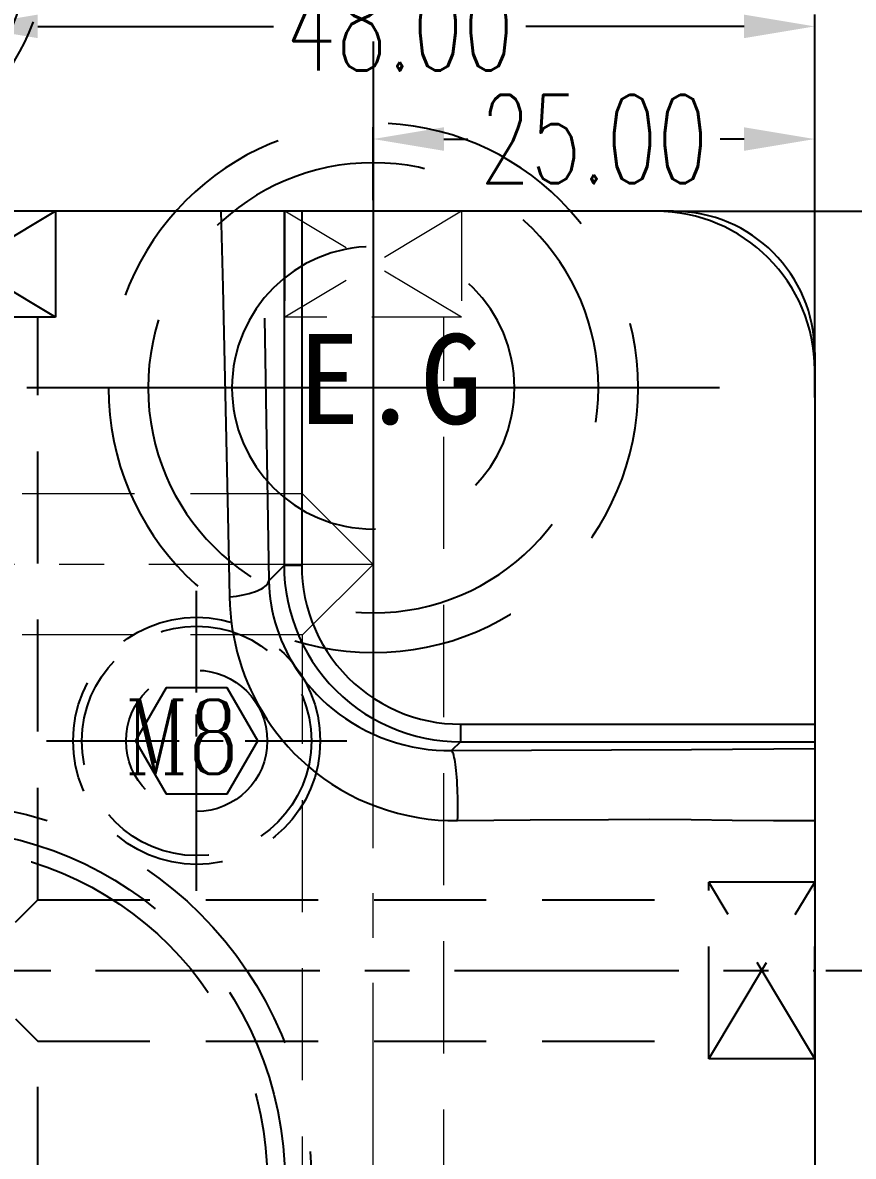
# Model space of a CAD drawing. Header units: inches. Extents: x 143011 to 144494, y -46023 to -44974.
# Drawn here: x 143825.7 to 143872.8, y -45140 to -45075.7 of the extents above; entities that cross this region are included whole.
import ezdxf

# ---------------------------------------------------------------- set-up
doc = ezdxf.new("R2010")
doc.units = ezdxf.units.IN
doc.header["$LTSCALE"] = 2
doc.header["$MEASUREMENT"] = 0
doc.header["$PDMODE"] = 3
doc.header["$PDSIZE"] = 0.3125
for name, pattern in [('CENTER', [50.8, 31.75, -6.35, 6.35, -6.35]), ('CENTER2', [1.125, 0.75, -0.125, 0.125, -0.125]), ('DASHED', [0.75, 0.5, -0.25]), ('HIDDEN', [9.525, 6.35, -3.175])]:
    doc.linetypes.add(name, pattern=pattern)
doc.layers.get('0').update_dxf_attribs({"linetype": 'CONTINUOUS'})
doc.layers.get('Defpoints').update_dxf_attribs({"linetype": 'CONTINUOUS'})
for name, color, linetype in [('CAV-COR', 1, 'CONTINUOUS'), ('GE', 214, 'CONTINUOUS'), ('SCREW', 52, 'HIDDEN'), ('SP', 3, 'CONTINUOUS'), ('wr2', 41, 'DASHED'), ('文字', 1, 'CONTINUOUS')]:
    doc.layers.add(name, color=color, linetype=linetype)
doc.layers.add('dim', color=3, linetype='CONTINUOUS', lineweight=15)
doc.layers.add('WR', color=122, linetype='HIDDEN', lineweight=18)
doc.styles.add('ROMANC', font='romanc', dxfattribs={"width": 0.6, "height": 1})
doc.styles.add('ROMANS', font='ROMANS.shx', dxfattribs={"height": 5, "bigfont": 'chineset.shx'})
doc.styles.get("Standard").update_dxf_attribs({"font": 'txt.shx', "width": 0.67})
doc.dimstyles.new('2.00', dxfattribs={"dimtxt": 5, "dimasz": 4, "dimexe": 0.666, "dimexo": 0.626, "dimgap": 1, "dimtad": 0, "dimzin": 0, "dimdsep": 46, "dimtxsty": 'Standard', "dimcen": 0.09, "dimclrd": 3, "dimclre": 3, "dimclrt": 7, "dimazin": 0, "dimtfac": 1, "dimtofl": 0, "dimtmove": 0, "dimatfit": 0, "dimfxl": 0, "dimtolj": 1, "dimtzin": 0, "dimarcsym": 0})

# ---------------------------------------------------------------- blocks, each defined once
blk = doc.blocks.new('EG-16')
at = {"linetype": 'CENTER'}
for p, q in [((0, -19.617), (0, 19.617)), ((19.617, 0), (-19.617, 0))]:
    blk.add_line(p, q, dxfattribs=at)
at = {"linetype": 'HIDDEN'}
for radius in [15, 12.75, 8]:
    blk.add_circle((0, 0), radius, dxfattribs=at)
blk = doc.blocks.new('20090521.154736')
at = {"layer": 'GE', "extrusion": (0, 0, -1), "zscale": -1, "rotation": 180}
blk.add_blockref('EG-16', (0, 0), dxfattribs=at)
at = {"layer": '文字', "insert": (-4.244, 3.05), "char_height": 5.1, "width": 28.22459, "attachment_point": 1, "style": 'ROMANS'}
blk.add_mtext('{\\f標楷體|b0|i0|c136|p65;E.G}', dxfattribs=at)
blk = doc.blocks.new('20130710.090407')
at = {"layer": 'SCREW', "linetype": 'CENTER', "ltscale": 0.15}
for p, q in [((0, -7.042), (0, 7.042)), ((-7, 0), (7, 0))]:
    blk.add_line(p, q, dxfattribs=at)
at = {"layer": 'SCREW', "linetype": 'HIDDEN', "ltscale": 0.4}
blk.add_lwpolyline([(-1.443, 2.5), (-2.887, 0), (-1.443, -2.5), (1.443, -2.5), (2.887, 0), (1.443, 2.5)], close=True, dxfattribs=at)
for radius in [5.5, 5, 3]:
    blk.add_circle((0, 0), radius, dxfattribs=at)
at = {"layer": 'dim', "style": 'ROMANC', "width": 0.8}
blk.add_text('M6', height=3.1716, dxfattribs=at).set_placement((-2.885, -1.703))
blk = doc.blocks.new('20130710.090411')
at = {"layer": 'SP', "color": 145, "linetype": 'CENTER', "ltscale": 0.25}
for p, q in [((0, 15), (0, -15)), ((-15, 0), (15, 0))]:
    blk.add_line(p, q, dxfattribs=at)
at = {"layer": 'SP', "color": 145, "linetype": 'HIDDEN', "ltscale": 0.5}
for radius in [12.5, 11.5]:
    blk.add_circle((0, 0), radius, dxfattribs=at)
at = {"layer": 'SCREW'}
blk.add_blockref('20130710.090407', (0, 0), dxfattribs=at)
blk = doc.blocks.new('20160804.135220')
at = {"layer": 'SCREW', "linetype": 'CENTER2', "ltscale": 5}
for p, q in [((0, -8.5), (0, 8.5)), ((-8.5, 0), (8.5, 0))]:
    blk.add_line(p, q, dxfattribs=at)
at = {"layer": 'SCREW'}
blk.add_lwpolyline([(-1.732, 3), (-3.464, 0), (-1.732, -3), (1.732, -3), (3.464, 0), (1.732, 3)], close=True, dxfattribs=at)
at = {"layer": 'SCREW', "ltscale": 0.5}
for radius in [7, 6.5, 4]:
    blk.add_circle((0, 0), radius, dxfattribs=at)
at = {"layer": 'dim', "style": 'ROMANC', "width": 0.8}
blk.add_text('M8', height=4.1865, dxfattribs=at).set_placement((-4.071, -1.858))
blk = doc.blocks.new('20151030.171830')
at = {"color": 8, "linetype": 'HIDDEN'}
blk.add_circle((0, 0), 21.5, dxfattribs=at)
at = {"layer": 'SP', "linetype": 'CENTER', "ltscale": 0.25}
for p, q in [((0, -24), (0, 24)), ((-24, 0), (24, 0))]:
    blk.add_line(p, q, dxfattribs=at)
at = {"layer": 'SP', "linetype": 'HIDDEN'}
for radius in [20, 19]:
    blk.add_circle((0, 0), radius, dxfattribs=at)
at = {"layer": 'dim', "insert": (-5.289, -6.05), "char_height": 4.0633, "attachment_point": 5}
blk.add_mtext('Ø40', dxfattribs=at)
at = {"layer": 'SP'}
for s, p in [('S', (-6.081, 3.359)), ('P', (4.334, -7.124))]:
    blk.add_text(s, height=4.582, dxfattribs=at).set_placement(p)
blk = doc.blocks.new('*D37772')
at = {"layer": 'Defpoints', "color": 0}
for p in [(143861.577, -45086.419), (143870.577, -45129.419), (143883, -45129.419)]:
    blk.add_point(p, dxfattribs=at)
at = {"layer": 'dim', "color": 3, "linetype": 'ByBlock', "lineweight": -2}
for p, q in [((143862.203, -45086.419), (143883.666, -45086.419)), ((143883, -45090.419), (143883, -45100.777)), ((143883, -45125.419), (143883, -45115.061)), ((143871.203, -45129.419), (143883.666, -45129.419))]:
    blk.add_line(p, q, dxfattribs=at)
at = {"layer": 'dim', "color": 3, "linetype": 'ByBlock'}
for points in [[(143883.667, -45090.419), (143882.333, -45090.419), (143883, -45086.419)], [(143882.333, -45125.419), (143883.667, -45125.419), (143883, -45129.419)]]:
    blk.add_solid(points, dxfattribs=at)
at = {"layer": 'dim', "color": 7, "linetype": 'ByBlock', "insert": (143883, -45107.919), "char_height": 5, "attachment_point": 5, "rotation": 90}
blk.add_mtext('\\A1;43.00', dxfattribs=at)
blk = doc.blocks.new('*D37773')
at = {"layer": 'Defpoints', "color": 0}
for p in [(143822.577, -45075.945), (143822.577, -45086.419), (143870.577, -45095.419)]:
    blk.add_point(p, dxfattribs=at)
at = {"layer": 'dim', "color": 3, "linetype": 'ByBlock', "lineweight": -2}
for p, q in [((143822.577, -45085.793), (143822.577, -45075.279)), ((143870.577, -45094.793), (143870.577, -45075.279)), ((143826.577, -45075.945), (143839.935, -45075.945)), ((143866.577, -45075.945), (143854.218, -45075.945))]:
    blk.add_line(p, q, dxfattribs=at)
at = {"layer": 'dim', "color": 3, "linetype": 'ByBlock'}
for points in [[(143826.577, -45075.278), (143826.577, -45076.611), (143822.577, -45075.945)], [(143866.577, -45076.611), (143866.577, -45075.278), (143870.577, -45075.945)]]:
    blk.add_solid(points, dxfattribs=at)
at = {"layer": 'dim', "color": 7, "linetype": 'ByBlock', "insert": (143847.077, -45075.945), "char_height": 5, "attachment_point": 5}
blk.add_mtext('\\A1;48.00', dxfattribs=at)
blk = doc.blocks.new('*D37774')
at = {"layer": 'Defpoints', "color": 0}
for p in [(143845.577, -45082.327), (143845.577, -45086.419), (143870.577, -45097.59)]:
    blk.add_point(p, dxfattribs=at)
at = {"layer": 'dim', "color": 3, "linetype": 'ByBlock', "lineweight": -2}
for p, q in [((143845.577, -45085.793), (143845.577, -45081.661)), ((143870.577, -45096.964), (143870.577, -45081.661)), ((143849.577, -45082.327), (143850.935, -45082.327)), ((143866.577, -45082.327), (143865.218, -45082.327))]:
    blk.add_line(p, q, dxfattribs=at)
at = {"layer": 'dim', "color": 3, "linetype": 'ByBlock'}
for points in [[(143849.577, -45081.66), (143849.577, -45082.994), (143845.577, -45082.327)], [(143866.577, -45082.994), (143866.577, -45081.66), (143870.577, -45082.327)]]:
    blk.add_solid(points, dxfattribs=at)
at = {"layer": 'dim', "color": 7, "linetype": 'ByBlock', "insert": (143858.077, -45082.327), "char_height": 5, "attachment_point": 5}
blk.add_mtext('\\A1;25.00', dxfattribs=at)

msp = doc.modelspace()

# ---------------------------------------------------------------- linework, layer by layer
at = {"layer": 'CAV-COR', "linetype": 'ByBlock'}
for p, q in [((143862.577, -45086.419), (143708.577, -45086.419)), ((143840.527, -45086.419), (143840.527, -45106.482)), ((143841.526, -45086.419), (143841.526, -45106.482)), ((143839.42, -45092.474), (143839.663, -45107.346)), ((143870.577, -45094.419), (143870.577, -45276.419)), ((143840.527, -45106.482), (143839.663, -45107.346)), ((143841.526, -45106.482), (143840.527, -45106.482)), ((143850.513, -45115.47), (143850.513, -45116.469)), ((143850.513, -45115.47), (143870.577, -45115.47)), ((143850.513, -45116.469), (143850.01, -45116.972)), ((143850.513, -45116.469), (143870.577, -45116.469)), ((143850.01, -45116.972), (143863.594, -45116.901)), ((143863.594, -45116.901), (143870.577, -45116.851))]:
    msp.add_line(p, q, dxfattribs=at)
for points in [[(143836.949, -45086.419), (143837.054, -45090.721), (143837.236, -45098.477)], [(143837.236, -45098.477), (143837.349, -45103.624), (143837.439, -45108.267)], [(143840.527, -45106.482), (143840.539, -45106.981), (143840.577, -45107.483), (143840.641, -45107.988), (143840.732, -45108.495), (143840.85, -45109.003), (143840.996, -45109.506), (143841.168, -45110.004), (143841.368, -45110.495), (143841.594, -45110.976), (143841.846, -45111.444), (143842.123, -45111.899), (143842.423, -45112.338), (143842.746, -45112.76), (143843.09, -45113.163), (143843.454, -45113.547), (143843.839, -45113.912), (143844.243, -45114.255), (143844.664, -45114.578), (143845.104, -45114.877), (143845.559, -45115.154), (143846.028, -45115.405), (143846.508, -45115.631), (143846.999, -45115.83), (143847.497, -45116.002), (143847.999, -45116.147), (143848.506, -45116.265), (143849.012, -45116.355), (143849.516, -45116.419), (143850.017, -45116.456), (143850.513, -45116.469)], [(143841.526, -45106.482), (143841.536, -45106.932), (143841.57, -45107.383), (143841.628, -45107.836), (143841.71, -45108.292), (143841.816, -45108.75), (143841.946, -45109.202), (143842.102, -45109.65), (143842.282, -45110.093), (143842.485, -45110.526), (143842.711, -45110.947), (143842.961, -45111.358), (143843.231, -45111.753), (143843.521, -45112.132), (143843.831, -45112.496), (143844.159, -45112.842), (143844.505, -45113.169), (143844.869, -45113.479), (143845.249, -45113.769), (143845.644, -45114.039), (143846.055, -45114.288), (143846.476, -45114.514), (143846.909, -45114.717), (143847.352, -45114.896), (143847.799, -45115.051), (143848.251, -45115.181), (143848.708, -45115.287), (143849.163, -45115.368), (143849.615, -45115.426), (143850.065, -45115.46), (143850.513, -45115.47)], [(143837.439, -45108.267), (143837.64, -45108.244), (143837.836, -45108.217), (143838.027, -45108.185), (143838.211, -45108.15), (143838.387, -45108.11), (143838.555, -45108.067), (143838.713, -45108.02), (143838.862, -45107.97), (143839, -45107.916), (143839.126, -45107.86), (143839.24, -45107.801), (143839.342, -45107.741), (143839.43, -45107.678), (143839.505, -45107.613), (143839.566, -45107.548), (143839.613, -45107.481), (143839.646, -45107.414), (143839.663, -45107.346)], [(143839.663, -45107.346), (143839.678, -45107.692), (143839.705, -45108.037), (143839.744, -45108.38), (143839.796, -45108.722), (143839.861, -45109.061), (143839.938, -45109.398), (143840.028, -45109.732), (143840.13, -45110.063), (143840.244, -45110.391), (143840.37, -45110.716), (143840.509, -45111.037), (143840.66, -45111.355), (143840.825, -45111.67), (143841.003, -45111.982), (143841.194, -45112.292), (143841.401, -45112.598), (143841.621, -45112.9), (143841.857, -45113.2), (143842.11, -45113.495), (143842.379, -45113.786), (143842.666, -45114.073), (143842.972, -45114.356), (143843.297, -45114.631), (143843.64, -45114.898), (143844, -45115.155), (143844.378, -45115.4), (143844.768, -45115.63), (143845.171, -45115.844), (143845.585, -45116.042), (143846.009, -45116.222), (143846.443, -45116.384), (143846.885, -45116.527), (143847.332, -45116.651), (143847.786, -45116.755), (143848.243, -45116.839), (143848.696, -45116.902), (143849.141, -45116.944), (143849.579, -45116.967), (143850.01, -45116.972)], [(143837.439, -45108.267), (143837.455, -45108.724), (143837.487, -45109.178), (143837.534, -45109.63), (143837.597, -45110.08), (143837.676, -45110.528), (143837.769, -45110.971), (143837.878, -45111.411), (143838.001, -45111.848), (143838.14, -45112.28), (143838.293, -45112.707), (143838.461, -45113.13), (143838.645, -45113.548), (143838.846, -45113.963), (143839.063, -45114.374), (143839.297, -45114.781), (143839.55, -45115.184), (143839.82, -45115.582), (143840.111, -45115.976), (143840.422, -45116.365), (143840.753, -45116.748), (143841.108, -45117.125), (143841.488, -45117.495), (143841.891, -45117.859), (143842.316, -45118.208), (143842.765, -45118.545), (143843.237, -45118.867), (143843.725, -45119.17), (143844.229, -45119.451), (143844.75, -45119.712), (143845.284, -45119.948), (143845.83, -45120.161), (143846.389, -45120.35), (143846.954, -45120.513), (143847.528, -45120.65), (143848.11, -45120.76), (143848.684, -45120.844), (143849.247, -45120.902), (143849.804, -45120.932), (143850.354, -45120.936)], [(143850.354, -45120.936), (143850.361, -45120.715), (143850.365, -45120.489), (143850.368, -45120.261), (143850.368, -45120.03), (143850.366, -45119.799), (143850.362, -45119.569), (143850.356, -45119.342), (143850.347, -45119.118), (143850.337, -45118.9), (143850.325, -45118.687), (143850.311, -45118.482), (143850.295, -45118.286), (143850.278, -45118.1), (143850.259, -45117.925), (143850.238, -45117.762), (143850.217, -45117.612), (143850.194, -45117.477), (143850.169, -45117.355), (143850.144, -45117.25), (143850.118, -45117.16), (143850.092, -45117.087), (143850.065, -45117.031), (143850.037, -45116.993), (143850.01, -45116.972)], [(143850.354, -45120.936), (143854.469, -45120.898), (143858.901, -45120.87)], [(143858.901, -45120.87), (143861.233, -45120.862), (143863.578, -45120.876), (143865.912, -45120.906), (143868.246, -45120.93), (143870.577, -45120.932)]]:
    msp.add_lwpolyline(points, dxfattribs=at)
for centre, radius in [((143861.577, -45095.419), 9), ((143862.577, -45094.419), 8)]:
    msp.add_arc(centre, radius, 0, 90, dxfattribs=at)
at = {"layer": 'WR', "linetype": 'HIDDEN', "ltscale": 0.4}
for p, q in [((143850.577, -45092.419), (143840.577, -45086.419)), ((143850.577, -45086.419), (143840.577, -45092.419)), ((143840.577, -45086.419), (143840.577, -45092.419)), ((143850.577, -45086.419), (143840.577, -45086.419)), ((143850.577, -45086.419), (143850.577, -45092.419)), ((143850.577, -45092.419), (143840.577, -45092.419))]:
    msp.add_line(p, q, dxfattribs=at)
at = {"layer": 'WR', "linetype": 'CENTER', "ltscale": 0.2}
for p, q in [((143845.577, -45244.419), (143845.577, -45086.419)), ((143845.577, -45106.419), (143700.577, -45106.419))]:
    msp.add_line(p, q, dxfattribs=at)
at = {"layer": 'WR', "linetype": 'HIDDEN', "ltscale": 0.5}
for p, q in [((143841.577, -45102.419), (143841.577, -45092.419)), ((143849.577, -45248.419), (143849.577, -45092.419)), ((143841.577, -45102.419), (143729.577, -45102.419)), ((143845.577, -45106.419), (143841.577, -45102.419)), ((143841.577, -45110.419), (143845.577, -45106.419)), ((143841.577, -45110.419), (143729.577, -45110.419)), ((143841.577, -45240.419), (143841.577, -45110.419))]:
    msp.add_line(p, q, dxfattribs=at)
at = {"layer": 'wr2', "linetype": 'HIDDEN', "ltscale": 0.5}
for p, q in [((143827.577, -45092.419), (143817.577, -45086.419)), ((143827.577, -45086.419), (143817.577, -45092.419)), ((143827.577, -45086.419), (143817.577, -45086.419)), ((143827.577, -45086.419), (143827.577, -45092.419)), ((143827.577, -45092.419), (143817.577, -45092.419)), ((143826.577, -45125.419), (143826.577, -45092.419)), ((143864.577, -45134.419), (143864.577, -45124.419)), ((143864.577, -45134.419), (143870.577, -45124.419)), ((143870.577, -45134.419), (143864.577, -45124.419)), ((143870.577, -45124.419), (143864.577, -45124.419)), ((143870.577, -45134.419), (143870.577, -45124.419)), ((143818.577, -45125.419), (143826.577, -45133.419)), ((143818.577, -45133.419), (143826.577, -45125.419)), ((143826.577, -45125.419), (143864.577, -45125.419)), ((143826.577, -45133.419), (143864.577, -45133.419)), ((143826.577, -45161.419), (143826.577, -45133.419)), ((143870.577, -45134.419), (143864.577, -45134.419))]:
    msp.add_line(p, q, dxfattribs=at)
at = {"layer": 'wr2', "linetype": 'CENTER', "ltscale": 0.2}
msp.add_line((143748.577, -45129.419), (143870.577, -45129.419), dxfattribs=at)

# ---------------------------------------------------------------- block references
at = {"layer": 'CAV-COR'}
msp.add_blockref('20090521.154736', (143845.577, -45096.419), dxfattribs=at)
at = {"layer": 'dim', "linetype": 'ByBlock', "xscale": -1}
msp.add_blockref('20130710.090411', (143814.577, -45071.419), dxfattribs=at)
at = {"layer": 'SCREW', "linetype": 'ByBlock'}
msp.add_blockref('20160804.135220', (143835.577, -45116.419), dxfattribs=at)
at = {"layer": 'SP', "linetype": 'ByBlock', "ltscale": 0.3}
msp.add_blockref('20151030.171830', (143820.577, -45141.419), dxfattribs=at)

# ---------------------------------------------------------------- dimensions: what is measured, and where the dimension line sits
at = {"layer": 'dim', "linetype": 'ByBlock'}
dim = msp.add_linear_dim(base=(143822.577, -45075.945), p1=(143870.577, -45095.419), p2=(143822.577, -45086.419), angle=180, dimstyle='2.00', dxfattribs=at)
dim.commit()
dim.dimension.update_dxf_attribs({"geometry": '*D37773', "text_midpoint": (143847.077, -45075.945), "dimtype": 160})
for base, p1, p2, angle, picture, middle in [((143845.577, -45082.327), (143870.577, -45097.59), (143845.577, -45086.419), 180, '*D37774', (143858.077, -45082.327)), ((143883, -45129.419), (143861.577, -45086.419), (143870.577, -45129.419), 270, '*D37772', (143883, -45107.919))]:
    dim = msp.add_linear_dim(base=base, p1=p1, p2=p2, angle=angle, dimstyle='2.00', dxfattribs=at)
    dim.commit()
    dim.dimension.update_dxf_attribs({"geometry": picture, "text_midpoint": middle})

doc.saveas('drawing.dxf')
